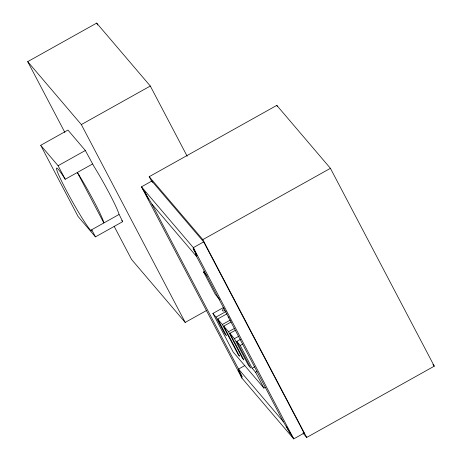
<?xml version="1.0" encoding="UTF-8"?>
<svg xmlns="http://www.w3.org/2000/svg" width="462" height="462" viewBox="0 0 462 462"><rect width="100%" height="100%" fill="white"/><g stroke="black" fill="none" stroke-linecap="round" stroke-linejoin="round"><path stroke-width="0.69" d="M64.899 132.484L27.708 61.642L96.674 23.1L150.306 86.03L187.162 156.231M40.702 145.311L67.943 130.082L85.337 150.497L94.029 166.505A35.961 2.593 60.8 0 1 118.884 213.906L122.696 221.65L95.455 236.879L78.061 216.464L40.702 145.311L58.096 165.719L65.206 179.262L92.446 164.039M27.708 61.642L81.335 124.578L150.306 86.03M58.096 165.719L85.337 150.497M151.553 181.156L149.203 176.692L276.796 105.382L330.422 168.318L434.292 366.158L306.704 437.462L302.974 433.085M151.831 181.04L141.488 186.821L241.892 378.066L293.734 438.9L304.083 433.119L203.673 241.874L151.831 181.04L152.5 182.311M65.206 179.262L62.884 175.629A35.961 2.593 60.8 0 0 65.985 189.79A35.961 2.593 60.8 0 0 91.828 230.833L91.707 229.735L118.948 214.512M149.203 176.692L202.835 239.622L330.422 168.318M203.673 241.874L193.33 247.655L141.488 186.821L148.637 198.966L144.831 192.053L144.877 192.44M219.866 299.723L215.338 294.415L203.534 271.927L204.793 271.223M114.154 226.299L131.578 259.488L185.204 322.418L206.526 310.504M265.159 387.375L263.906 388.08L233.171 352.021L212.918 313.438L223.585 307.478M212.918 313.438L216.037 317.099L226.08 311.492M216.037 317.099L224.728 333.656L226.363 335.568L217.671 319.017L227.085 313.756M217.671 319.017L222.343 324.503L230.503 319.941M222.343 324.503L238.132 354.573L239.518 356.202L223.729 326.126L231.26 321.922M223.729 326.126L228.511 331.733L234.783 328.228M228.511 331.733L242.463 358.31L243.838 359.927L229.885 333.35L235.533 330.191M229.885 333.35L234.413 338.663L238.808 336.209M234.413 338.663L248.365 365.24L250.722 368L236.769 341.424L240.535 339.322M236.769 341.424L240.205 345.461L242.717 344.057M244.825 365.558L238.542 369.074L242.123 377.027L238.311 370.114L239.628 371.979M240.205 345.461L252.154 368.214L254.666 366.811M252.154 368.214L255.596 372.251L256.849 371.552M432.894 364.518L434.292 366.158M148.591 198.585L151.986 204.204L196.679 256.647L283.235 421.517L290.39 433.662L286.584 426.749L286.631 427.136M203.534 271.927L207.155 276.172M303.147 432.022L304.083 433.119M121.783 220.576L122.696 221.65M283.235 421.517L238.542 369.074L151.986 204.204M194.41 250.56L193.099 248.695L196.904 255.607L193.33 247.655L293.734 438.9L290.344 433.281M276.796 105.382L277.466 106.658M96.674 23.1L97.678 25.017M202.835 239.622L306.704 437.462M255.596 372.251L263.906 388.08M81.335 124.578L185.204 322.418M91.707 229.735L95.455 236.879M195.593 253.742L196.679 256.647M240.812 375.161L241.892 378.066M225.04 310.666A3.962 1.346 -27.7 0 1 222.453 310.568A3.962 1.346 -27.7 0 1 224.232 308.281M229.291 317.844A3.962 1.346 -27.7 0 1 228.401 316.793M78.921 174.948L77.345 172.482L103.846 222.955L103.777 222.349A35.961 2.593 60.8 0 0 78.921 174.948"/></g></svg>
